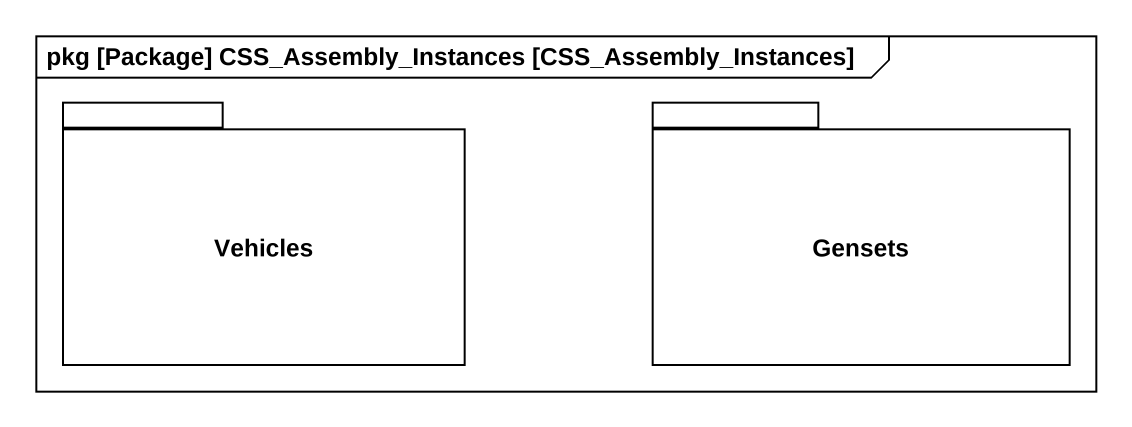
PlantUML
@startuml
mainframe pkg [Package] CSS_Assembly_Instances [CSS_Assembly_Instances]
package Vehicles {
}
package Gensets {
}
@enduml
